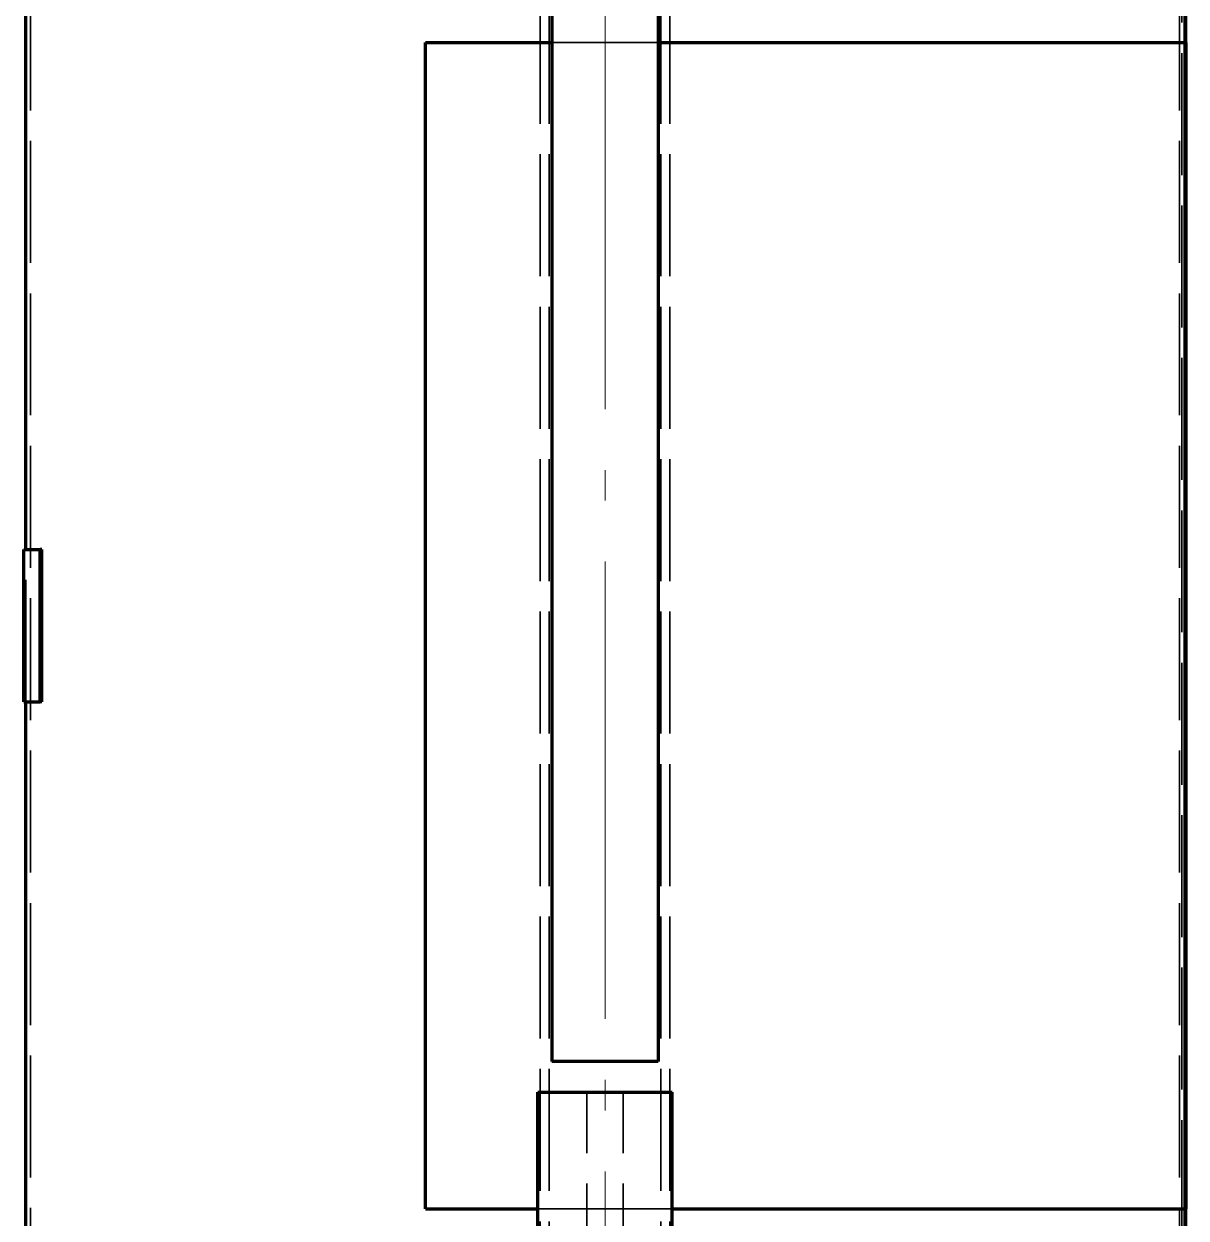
# Model space of a CAD drawing. Header units: millimetres. Extents: x 0 to 2208, y 0 to 420.
# Drawn here: x 169.77 to 207.89, y 157 to 196.17 of the extents above; entities that cross this region are included whole.
import ezdxf

# ---------------------------------------------------------------- set-up
doc = ezdxf.new("R2010")
doc.units = ezdxf.units.MM
doc.linetypes.add('IRAM-E-TRAZOS', pattern=[5, 4, -1])
doc.linetypes.add('IRAM-F-TRAZO-PUNTO', pattern=[20, 15, -2, 1, -2])
for name, color, linetype, lineweight in [('01-VISIBLE', 7, 'CONTINUOUS', 70), ('02-OCULTA', 4, 'IRAM-E-TRAZOS', 35), ('03-EJE', 1, 'IRAM-F-TRAZO-PUNTO', 18)]:
    doc.layers.add(name, color=color, linetype=linetype, lineweight=lineweight)

msp = doc.modelspace()

# ---------------------------------------------------------------- linework, layer by layer
at = {"layer": '01-VISIBLE'}
for p, q in [((187.087, 227.22), (187.087, 162.135)), ((190.567, 227.22), (190.567, 162.135)), ((169.827, 178.935), (169.827, 217.535)), ((207.875, 195.568), (207.875, 217.335)), ((182.937, 157.302), (182.937, 195.568)), ((207.887, 157.302), (207.887, 195.568)), ((169.767, 173.935), (169.767, 178.935)), ((170.299, 173.935), (170.299, 178.935)), ((170.357, 178.935), (170.299, 178.935)), ((170.357, 173.935), (170.357, 178.935)), ((169.827, 153.585), (169.827, 173.935)), ((170.357, 173.935), (170.299, 173.935)), ((186.627, 151.785), (186.627, 161.135)), ((191.027, 151.785), (191.027, 161.135)), ((207.875, 156.702), (207.875, 157.302))]:
    msp.add_line(p, q, dxfattribs=at)
for points in [[(182.937, 195.568), (183.038, 195.568), (183.14, 195.568), (183.241, 195.568), (183.342, 195.568), (183.443, 195.568), (183.544, 195.568), (183.646, 195.568), (183.747, 195.568), (183.848, 195.568), (183.949, 195.568), (184.051, 195.568), (184.152, 195.568), (184.253, 195.568), (184.354, 195.568), (184.455, 195.568), (184.557, 195.568), (184.658, 195.568), (184.759, 195.568), (184.86, 195.568), (184.961, 195.568), (185.063, 195.568), (185.164, 195.568), (185.265, 195.568), (185.366, 195.568), (185.468, 195.568), (185.569, 195.568), (185.67, 195.568), (185.771, 195.568), (185.872, 195.568), (185.974, 195.568), (186.075, 195.568), (186.176, 195.568), (186.277, 195.568), (186.378, 195.568), (186.48, 195.568), (186.581, 195.568), (186.682, 195.568), (186.783, 195.568), (186.885, 195.568), (186.986, 195.568), (187.087, 195.568)], [(190.567, 195.568), (190.667, 195.568), (190.767, 195.568), (190.867, 195.568), (190.967, 195.568), (191.068, 195.568), (191.168, 195.568), (191.268, 195.568), (191.368, 195.568), (191.468, 195.568), (191.568, 195.568), (191.668, 195.568), (191.768, 195.568), (191.869, 195.568), (191.969, 195.568), (192.069, 195.568), (192.169, 195.568), (192.269, 195.568), (192.369, 195.568), (192.469, 195.568), (192.569, 195.568), (192.669, 195.568), (192.77, 195.568), (192.87, 195.568), (192.97, 195.568), (193.07, 195.568), (193.17, 195.568), (193.27, 195.568), (193.37, 195.568), (193.47, 195.568), (193.57, 195.568), (193.671, 195.568), (193.771, 195.568), (193.871, 195.568), (193.971, 195.568), (194.071, 195.568), (194.171, 195.568), (194.271, 195.568), (194.371, 195.568), (194.472, 195.568), (194.572, 195.568), (194.672, 195.568), (194.772, 195.568), (194.872, 195.568), (194.972, 195.568), (195.072, 195.568), (195.172, 195.568), (195.272, 195.568), (195.373, 195.568), (195.473, 195.568), (195.573, 195.568), (195.673, 195.568), (195.773, 195.568), (195.873, 195.568), (195.973, 195.568), (196.073, 195.568), (196.173, 195.568), (196.274, 195.568), (196.374, 195.568), (196.474, 195.568), (196.574, 195.568), (196.674, 195.568), (196.774, 195.568), (196.874, 195.568), (196.974, 195.568), (197.075, 195.568), (197.175, 195.568), (197.275, 195.568), (197.375, 195.568), (197.475, 195.568), (197.575, 195.568), (197.675, 195.568), (197.775, 195.568), (197.875, 195.568), (197.976, 195.568), (198.076, 195.568), (198.176, 195.568), (198.276, 195.568), (198.376, 195.568), (198.476, 195.568), (198.576, 195.568), (198.676, 195.568), (198.776, 195.568), (198.877, 195.568), (198.977, 195.568), (199.077, 195.568), (199.177, 195.568), (199.277, 195.568), (199.377, 195.568), (199.477, 195.568), (199.577, 195.568), (199.678, 195.568), (199.778, 195.568), (199.878, 195.568), (199.978, 195.568), (200.078, 195.568), (200.178, 195.568), (200.278, 195.568), (200.378, 195.568), (200.478, 195.568), (200.579, 195.568), (200.679, 195.568), (200.779, 195.568), (200.879, 195.568), (200.979, 195.568), (201.079, 195.568), (201.179, 195.568), (201.279, 195.568), (201.379, 195.568), (201.48, 195.568), (201.58, 195.568), (201.68, 195.568), (201.78, 195.568), (201.88, 195.568), (201.98, 195.568), (202.08, 195.568), (202.18, 195.568), (202.281, 195.568), (202.381, 195.568), (202.481, 195.568), (202.581, 195.568), (202.681, 195.568), (202.781, 195.568), (202.881, 195.568), (202.981, 195.568), (203.081, 195.568), (203.182, 195.568), (203.282, 195.568), (203.382, 195.568), (203.482, 195.568), (203.582, 195.568), (203.682, 195.568), (203.782, 195.568), (203.882, 195.568), (203.982, 195.568), (204.083, 195.568), (204.183, 195.568), (204.283, 195.568), (204.383, 195.568), (204.483, 195.568), (204.583, 195.568), (204.683, 195.568), (204.783, 195.568), (204.884, 195.568), (204.984, 195.568), (205.084, 195.568), (205.184, 195.568), (205.284, 195.568), (205.384, 195.568), (205.484, 195.568), (205.584, 195.568), (205.684, 195.568), (205.785, 195.568), (205.885, 195.568), (205.985, 195.568), (206.085, 195.568), (206.185, 195.568), (206.285, 195.568), (206.385, 195.568), (206.485, 195.568), (206.585, 195.568), (206.686, 195.568), (206.786, 195.568), (206.886, 195.568), (206.986, 195.568), (207.086, 195.568), (207.186, 195.568), (207.286, 195.568), (207.386, 195.568), (207.487, 195.568), (207.587, 195.568), (207.687, 195.568), (207.787, 195.568), (207.887, 195.568)], [(169.767, 178.935), (169.856, 178.935), (169.944, 178.935), (170.033, 178.935), (170.122, 178.935), (170.21, 178.935), (170.299, 178.935)], [(169.767, 173.935), (169.856, 173.935), (169.944, 173.935), (170.033, 173.935), (170.122, 173.935), (170.21, 173.935), (170.299, 173.935)], [(190.567, 162.135), (190.465, 162.135), (190.362, 162.135), (190.26, 162.135), (190.158, 162.135), (190.055, 162.135), (189.953, 162.135), (189.851, 162.135), (189.748, 162.135), (189.646, 162.135), (189.543, 162.135), (189.441, 162.135), (189.339, 162.135), (189.236, 162.135), (189.134, 162.135), (189.032, 162.135), (188.929, 162.135), (188.827, 162.135), (188.725, 162.135), (188.622, 162.135), (188.52, 162.135), (188.418, 162.135), (188.315, 162.135), (188.213, 162.135), (188.111, 162.135), (188.008, 162.135), (187.906, 162.135), (187.803, 162.135), (187.701, 162.135), (187.599, 162.135), (187.496, 162.135), (187.394, 162.135), (187.292, 162.135), (187.189, 162.135), (187.087, 162.135)], [(186.627, 161.135), (186.727, 161.135), (186.827, 161.135), (186.927, 161.135), (187.027, 161.135), (187.127, 161.135), (187.227, 161.135), (187.327, 161.135), (187.427, 161.135), (187.527, 161.135), (187.627, 161.135), (187.727, 161.135), (187.827, 161.135), (187.927, 161.135), (188.027, 161.135), (188.127, 161.135), (188.227, 161.135), (188.327, 161.135), (188.427, 161.135), (188.527, 161.135), (188.627, 161.135), (188.727, 161.135), (188.827, 161.135), (188.927, 161.135), (189.027, 161.135), (189.127, 161.135), (189.227, 161.135), (189.327, 161.135), (189.427, 161.135), (189.527, 161.135), (189.627, 161.135), (189.727, 161.135), (189.827, 161.135), (189.927, 161.135), (190.027, 161.135), (190.127, 161.135), (190.227, 161.135), (190.327, 161.135), (190.427, 161.135), (190.527, 161.135), (190.627, 161.135), (190.727, 161.135), (190.827, 161.135), (190.927, 161.135), (191.027, 161.135)], [(182.937, 157.302), (183.04, 157.302), (183.142, 157.302), (183.245, 157.302), (183.347, 157.302), (183.45, 157.302), (183.552, 157.302), (183.655, 157.302), (183.757, 157.302), (183.86, 157.302), (183.962, 157.302), (184.065, 157.302), (184.167, 157.302), (184.27, 157.302), (184.372, 157.302), (184.475, 157.302), (184.577, 157.302), (184.68, 157.302), (184.782, 157.302), (184.885, 157.302), (184.987, 157.302), (185.09, 157.302), (185.192, 157.302), (185.295, 157.302), (185.397, 157.302), (185.5, 157.302), (185.602, 157.302), (185.705, 157.302), (185.807, 157.302), (185.91, 157.302), (186.012, 157.302), (186.115, 157.302), (186.217, 157.302), (186.32, 157.302), (186.422, 157.302), (186.525, 157.302), (186.627, 157.302)], [(191.027, 157.302), (191.127, 157.302), (191.228, 157.302), (191.328, 157.302), (191.428, 157.302), (191.529, 157.302), (191.629, 157.302), (191.73, 157.302), (191.83, 157.302), (191.93, 157.302), (192.031, 157.302), (192.131, 157.302), (192.231, 157.302), (192.332, 157.302), (192.432, 157.302), (192.532, 157.302), (192.633, 157.302), (192.733, 157.302), (192.833, 157.302), (192.934, 157.302), (193.034, 157.302), (193.135, 157.302), (193.235, 157.302), (193.335, 157.302), (193.436, 157.302), (193.536, 157.302), (193.636, 157.302), (193.737, 157.302), (193.837, 157.302), (193.937, 157.302), (194.038, 157.302), (194.138, 157.302), (194.238, 157.302), (194.339, 157.302), (194.439, 157.302), (194.54, 157.302), (194.64, 157.302), (194.74, 157.302), (194.841, 157.302), (194.941, 157.302), (195.041, 157.302), (195.142, 157.302), (195.242, 157.302), (195.342, 157.302), (195.443, 157.302), (195.543, 157.302), (195.643, 157.302), (195.744, 157.302), (195.844, 157.302), (195.945, 157.302), (196.045, 157.302), (196.145, 157.302), (196.246, 157.302), (196.346, 157.302), (196.446, 157.302), (196.547, 157.302), (196.647, 157.302), (196.747, 157.302), (196.848, 157.302), (196.948, 157.302), (197.048, 157.302), (197.149, 157.302), (197.249, 157.302), (197.35, 157.302), (197.45, 157.302), (197.55, 157.302), (197.651, 157.302), (197.751, 157.302), (197.851, 157.302), (197.952, 157.302), (198.052, 157.302), (198.152, 157.302), (198.253, 157.302), (198.353, 157.302), (198.453, 157.302), (198.554, 157.302), (198.654, 157.302), (198.755, 157.302), (198.855, 157.302), (198.955, 157.302), (199.056, 157.302), (199.156, 157.302), (199.256, 157.302), (199.357, 157.302), (199.457, 157.302), (199.557, 157.302), (199.658, 157.302), (199.758, 157.302), (199.858, 157.302), (199.959, 157.302), (200.059, 157.302), (200.16, 157.302), (200.26, 157.302), (200.36, 157.302), (200.461, 157.302), (200.561, 157.302), (200.661, 157.302), (200.762, 157.302), (200.862, 157.302), (200.962, 157.302), (201.063, 157.302), (201.163, 157.302), (201.263, 157.302), (201.364, 157.302), (201.464, 157.302), (201.565, 157.302), (201.665, 157.302), (201.765, 157.302), (201.866, 157.302), (201.966, 157.302), (202.066, 157.302), (202.167, 157.302), (202.267, 157.302), (202.367, 157.302), (202.468, 157.302), (202.568, 157.302), (202.668, 157.302), (202.769, 157.302), (202.869, 157.302), (202.97, 157.302), (203.07, 157.302), (203.17, 157.302), (203.271, 157.302), (203.371, 157.302), (203.471, 157.302), (203.572, 157.302), (203.672, 157.302), (203.772, 157.302), (203.873, 157.302), (203.973, 157.302), (204.073, 157.302), (204.174, 157.302), (204.274, 157.302), (204.375, 157.302), (204.475, 157.302), (204.575, 157.302), (204.676, 157.302), (204.776, 157.302), (204.876, 157.302), (204.977, 157.302), (205.077, 157.302), (205.177, 157.302), (205.278, 157.302), (205.378, 157.302), (205.478, 157.302), (205.579, 157.302), (205.679, 157.302), (205.779, 157.302), (205.88, 157.302), (205.98, 157.302), (206.081, 157.302), (206.181, 157.302), (206.281, 157.302), (206.382, 157.302), (206.482, 157.302), (206.582, 157.302), (206.683, 157.302), (206.783, 157.302), (206.883, 157.302), (206.984, 157.302), (207.084, 157.302), (207.184, 157.302), (207.285, 157.302), (207.385, 157.302), (207.486, 157.302), (207.586, 157.302), (207.686, 157.302), (207.787, 157.302), (207.887, 157.302)]]:
    msp.add_lwpolyline(points, dxfattribs=at)
at = {"layer": '02-OCULTA'}
for p, q in [((186.697, 127.895), (186.697, 230.99)), ((186.997, 127.895), (186.997, 230.99)), ((190.657, 127.895), (190.657, 230.99)), ((190.957, 127.895), (190.957, 230.99)), ((169.987, 123.335), (169.987, 217.535)), ((207.667, 123.335), (207.667, 217.535)), ((207.747, 126.217), (207.747, 217.335)), ((207.747, 126.217), (207.747, 217.335)), ((207.827, 123.535), (207.827, 217.335)), ((207.875, 123.535), (207.875, 217.335)), ((182.937, 157.302), (182.937, 195.568)), ((182.956, 195.568), (182.937, 195.568)), ((182.956, 195.568), (182.937, 195.568)), ((182.956, 157.302), (182.956, 195.568)), ((182.956, 157.302), (182.956, 195.568)), ((207.827, 157.302), (207.827, 195.568)), ((207.875, 157.302), (207.875, 195.568)), ((169.827, 173.935), (169.827, 178.935)), ((169.827, 173.935), (169.827, 178.935)), ((170.299, 173.935), (170.299, 178.935)), ((170.357, 178.935), (170.299, 178.935)), ((170.357, 173.935), (170.357, 178.935)), ((170.357, 173.935), (170.299, 173.935)), ((188.227, 144.135), (188.227, 161.135)), ((189.427, 144.135), (189.427, 161.135)), ((182.956, 157.302), (182.937, 157.302)), ((182.956, 157.302), (182.937, 157.302))]:
    msp.add_line(p, q, dxfattribs=at)
for points in [[(207.887, 195.568), (207.787, 195.568), (207.687, 195.568), (207.586, 195.568), (207.486, 195.568), (207.386, 195.568), (207.286, 195.568), (207.186, 195.568), (207.085, 195.568), (206.985, 195.568), (206.885, 195.568), (206.785, 195.568), (206.685, 195.568), (206.584, 195.568), (206.484, 195.568), (206.384, 195.568), (206.284, 195.568), (206.184, 195.568), (206.083, 195.568), (205.983, 195.568), (205.883, 195.568), (205.783, 195.568), (205.683, 195.568), (205.582, 195.568), (205.482, 195.568), (205.382, 195.568), (205.282, 195.568), (205.182, 195.568), (205.081, 195.568), (204.981, 195.568), (204.881, 195.568), (204.781, 195.568), (204.681, 195.568), (204.58, 195.568), (204.48, 195.568), (204.38, 195.568), (204.28, 195.568), (204.18, 195.568), (204.079, 195.568), (203.979, 195.568), (203.879, 195.568), (203.779, 195.568), (203.679, 195.568), (203.578, 195.568), (203.478, 195.568), (203.378, 195.568), (203.278, 195.568), (203.178, 195.568), (203.077, 195.568), (202.977, 195.568), (202.877, 195.568), (202.777, 195.568), (202.677, 195.568), (202.576, 195.568), (202.476, 195.568), (202.376, 195.568), (202.276, 195.568), (202.176, 195.568), (202.075, 195.568), (201.975, 195.568), (201.875, 195.568), (201.775, 195.568), (201.675, 195.568), (201.574, 195.568), (201.474, 195.568), (201.374, 195.568), (201.274, 195.568), (201.174, 195.568), (201.073, 195.568), (200.973, 195.568), (200.873, 195.568), (200.773, 195.568), (200.673, 195.568), (200.572, 195.568), (200.472, 195.568), (200.372, 195.568), (200.272, 195.568), (200.172, 195.568), (200.071, 195.568), (199.971, 195.568), (199.871, 195.568), (199.771, 195.568), (199.671, 195.568), (199.57, 195.568), (199.47, 195.568), (199.37, 195.568), (199.27, 195.568), (199.17, 195.568), (199.069, 195.568), (198.969, 195.568), (198.869, 195.568), (198.769, 195.568), (198.669, 195.568), (198.568, 195.568), (198.468, 195.568), (198.368, 195.568), (198.268, 195.568), (198.168, 195.568), (198.067, 195.568), (197.967, 195.568), (197.867, 195.568), (197.767, 195.568), (197.667, 195.568), (197.566, 195.568), (197.466, 195.568), (197.366, 195.568), (197.266, 195.568), (197.166, 195.568), (197.065, 195.568), (196.965, 195.568), (196.865, 195.568), (196.765, 195.568), (196.665, 195.568), (196.564, 195.568), (196.464, 195.568), (196.364, 195.568), (196.264, 195.568), (196.164, 195.568), (196.063, 195.568), (195.963, 195.568), (195.863, 195.568), (195.763, 195.568), (195.663, 195.568), (195.562, 195.568), (195.462, 195.568), (195.362, 195.568), (195.262, 195.568), (195.162, 195.568), (195.061, 195.568), (194.961, 195.568), (194.861, 195.568), (194.761, 195.568), (194.661, 195.568), (194.56, 195.568), (194.46, 195.568), (194.36, 195.568), (194.26, 195.568), (194.16, 195.568), (194.059, 195.568), (193.959, 195.568), (193.859, 195.568), (193.759, 195.568), (193.659, 195.568), (193.558, 195.568), (193.458, 195.568), (193.358, 195.568), (193.258, 195.568), (193.158, 195.568), (193.057, 195.568), (192.957, 195.568), (192.857, 195.568), (192.757, 195.568), (192.657, 195.568), (192.556, 195.568), (192.456, 195.568), (192.356, 195.568), (192.256, 195.568), (192.156, 195.568), (192.055, 195.568), (191.955, 195.568), (191.855, 195.568), (191.755, 195.568), (191.655, 195.568), (191.554, 195.568), (191.454, 195.568), (191.354, 195.568), (191.254, 195.568), (191.154, 195.568), (191.053, 195.568), (190.953, 195.568), (190.853, 195.568), (190.753, 195.568), (190.653, 195.568), (190.552, 195.568), (190.452, 195.568), (190.352, 195.568), (190.252, 195.568), (190.152, 195.568), (190.051, 195.568), (189.951, 195.568), (189.851, 195.568), (189.751, 195.568), (189.651, 195.568), (189.55, 195.568), (189.45, 195.568), (189.35, 195.568), (189.25, 195.568), (189.15, 195.568), (189.049, 195.568), (188.949, 195.568), (188.849, 195.568), (188.749, 195.568), (188.649, 195.568), (188.548, 195.568), (188.448, 195.568), (188.348, 195.568), (188.248, 195.568), (188.148, 195.568), (188.047, 195.568), (187.947, 195.568), (187.847, 195.568), (187.747, 195.568), (187.647, 195.568), (187.546, 195.568), (187.446, 195.568), (187.346, 195.568), (187.246, 195.568), (187.146, 195.568), (187.045, 195.568), (186.945, 195.568), (186.845, 195.568), (186.745, 195.568), (186.645, 195.568), (186.544, 195.568), (186.444, 195.568), (186.344, 195.568), (186.244, 195.568), (186.144, 195.568), (186.043, 195.568), (185.943, 195.568), (185.843, 195.568), (185.743, 195.568), (185.643, 195.568), (185.542, 195.568), (185.442, 195.568), (185.342, 195.568), (185.242, 195.568), (185.142, 195.568), (185.041, 195.568), (184.941, 195.568), (184.841, 195.568), (184.741, 195.568), (184.641, 195.568), (184.54, 195.568), (184.44, 195.568), (184.34, 195.568), (184.24, 195.568), (184.14, 195.568), (184.039, 195.568), (183.939, 195.568), (183.839, 195.568), (183.739, 195.568), (183.639, 195.568), (183.538, 195.568), (183.438, 195.568), (183.338, 195.568), (183.238, 195.568), (183.138, 195.568), (183.037, 195.568), (182.937, 195.568)], [(182.956, 195.568), (183.056, 195.568), (183.156, 195.568), (183.257, 195.568), (183.357, 195.568), (183.457, 195.568), (183.557, 195.568), (183.658, 195.568), (183.758, 195.568), (183.858, 195.568), (183.959, 195.568), (184.059, 195.568), (184.159, 195.568), (184.259, 195.568), (184.36, 195.568), (184.46, 195.568), (184.56, 195.568), (184.661, 195.568), (184.761, 195.568), (184.861, 195.568), (184.961, 195.568), (185.062, 195.568), (185.162, 195.568), (185.262, 195.568), (185.363, 195.568), (185.463, 195.568), (185.563, 195.568), (185.663, 195.568), (185.764, 195.568), (185.864, 195.568), (185.964, 195.568), (186.065, 195.568), (186.165, 195.568), (186.265, 195.568), (186.365, 195.568), (186.466, 195.568), (186.566, 195.568), (186.666, 195.568), (186.767, 195.568), (186.867, 195.568), (186.967, 195.568), (187.067, 195.568), (187.168, 195.568), (187.268, 195.568), (187.368, 195.568), (187.469, 195.568), (187.569, 195.568), (187.669, 195.568), (187.769, 195.568), (187.87, 195.568), (187.97, 195.568), (188.07, 195.568), (188.171, 195.568), (188.271, 195.568), (188.371, 195.568), (188.471, 195.568), (188.572, 195.568), (188.672, 195.568), (188.772, 195.568), (188.873, 195.568), (188.973, 195.568), (189.073, 195.568), (189.174, 195.568), (189.274, 195.568), (189.374, 195.568), (189.474, 195.568), (189.575, 195.568), (189.675, 195.568), (189.775, 195.568), (189.876, 195.568), (189.976, 195.568), (190.076, 195.568), (190.176, 195.568), (190.277, 195.568), (190.377, 195.568), (190.477, 195.568), (190.578, 195.568), (190.678, 195.568), (190.778, 195.568), (190.878, 195.568), (190.979, 195.568), (191.079, 195.568), (191.179, 195.568), (191.28, 195.568), (191.38, 195.568), (191.48, 195.568), (191.58, 195.568), (191.681, 195.568), (191.781, 195.568), (191.881, 195.568), (191.982, 195.568), (192.082, 195.568), (192.182, 195.568), (192.282, 195.568), (192.383, 195.568), (192.483, 195.568), (192.583, 195.568), (192.684, 195.568), (192.784, 195.568), (192.884, 195.568), (192.984, 195.568), (193.085, 195.568), (193.185, 195.568), (193.285, 195.568), (193.386, 195.568), (193.486, 195.568), (193.586, 195.568), (193.686, 195.568), (193.787, 195.568), (193.887, 195.568), (193.987, 195.568), (194.088, 195.568), (194.188, 195.568), (194.288, 195.568), (194.388, 195.568), (194.489, 195.568), (194.589, 195.568), (194.689, 195.568), (194.79, 195.568), (194.89, 195.568), (194.99, 195.568), (195.09, 195.568), (195.191, 195.568), (195.291, 195.568), (195.391, 195.568), (195.492, 195.568), (195.592, 195.568), (195.692, 195.568), (195.792, 195.568), (195.893, 195.568), (195.993, 195.568), (196.093, 195.568), (196.194, 195.568), (196.294, 195.568), (196.394, 195.568), (196.495, 195.568), (196.595, 195.568), (196.695, 195.568), (196.795, 195.568), (196.896, 195.568), (196.996, 195.568), (197.096, 195.568), (197.197, 195.568), (197.297, 195.568), (197.397, 195.568), (197.497, 195.568), (197.598, 195.568), (197.698, 195.568), (197.798, 195.568), (197.899, 195.568), (197.999, 195.568), (198.099, 195.568), (198.199, 195.568), (198.3, 195.568), (198.4, 195.568), (198.5, 195.568), (198.601, 195.568), (198.701, 195.568), (198.801, 195.568), (198.901, 195.568), (199.002, 195.568), (199.102, 195.568), (199.202, 195.568), (199.303, 195.568), (199.403, 195.568), (199.503, 195.568), (199.603, 195.568), (199.704, 195.568), (199.804, 195.568), (199.904, 195.568), (200.005, 195.568), (200.105, 195.568), (200.205, 195.568), (200.305, 195.568), (200.406, 195.568), (200.506, 195.568), (200.606, 195.568), (200.707, 195.568), (200.807, 195.568), (200.907, 195.568), (201.007, 195.568), (201.108, 195.568), (201.208, 195.568), (201.308, 195.568), (201.409, 195.568), (201.509, 195.568), (201.609, 195.568), (201.709, 195.568), (201.81, 195.568), (201.91, 195.568), (202.01, 195.568), (202.111, 195.568), (202.211, 195.568), (202.311, 195.568), (202.411, 195.568), (202.512, 195.568), (202.612, 195.568), (202.712, 195.568), (202.813, 195.568), (202.913, 195.568), (203.013, 195.568), (203.113, 195.568), (203.214, 195.568), (203.314, 195.568), (203.414, 195.568), (203.515, 195.568), (203.615, 195.568), (203.715, 195.568), (203.815, 195.568), (203.916, 195.568), (204.016, 195.568), (204.116, 195.568), (204.217, 195.568), (204.317, 195.568), (204.417, 195.568), (204.518, 195.568), (204.618, 195.568), (204.718, 195.568), (204.818, 195.568), (204.919, 195.568), (205.019, 195.568), (205.119, 195.568), (205.22, 195.568), (205.32, 195.568), (205.42, 195.568), (205.52, 195.568), (205.621, 195.568), (205.721, 195.568), (205.821, 195.568), (205.922, 195.568), (206.022, 195.568), (206.122, 195.568), (206.222, 195.568), (206.323, 195.568), (206.423, 195.568), (206.523, 195.568), (206.624, 195.568), (206.724, 195.568), (206.824, 195.568), (206.924, 195.568), (207.025, 195.568), (207.125, 195.568), (207.225, 195.568), (207.326, 195.568), (207.426, 195.568), (207.526, 195.568), (207.626, 195.568), (207.727, 195.568), (207.827, 195.568)], [(207.827, 195.568), (207.727, 195.568), (207.626, 195.568), (207.526, 195.568), (207.426, 195.568), (207.326, 195.568), (207.225, 195.568), (207.125, 195.568), (207.025, 195.568), (206.924, 195.568), (206.824, 195.568), (206.724, 195.568), (206.624, 195.568), (206.523, 195.568), (206.423, 195.568), (206.323, 195.568), (206.222, 195.568), (206.122, 195.568), (206.022, 195.568), (205.922, 195.568), (205.821, 195.568), (205.721, 195.568), (205.621, 195.568), (205.52, 195.568), (205.42, 195.568), (205.32, 195.568), (205.22, 195.568), (205.119, 195.568), (205.019, 195.568), (204.919, 195.568), (204.818, 195.568), (204.718, 195.568), (204.618, 195.568), (204.518, 195.568), (204.417, 195.568), (204.317, 195.568), (204.217, 195.568), (204.116, 195.568), (204.016, 195.568), (203.916, 195.568), (203.815, 195.568), (203.715, 195.568), (203.615, 195.568), (203.515, 195.568), (203.414, 195.568), (203.314, 195.568), (203.214, 195.568), (203.113, 195.568), (203.013, 195.568), (202.913, 195.568), (202.813, 195.568), (202.712, 195.568), (202.612, 195.568), (202.512, 195.568), (202.411, 195.568), (202.311, 195.568), (202.211, 195.568), (202.111, 195.568), (202.01, 195.568), (201.91, 195.568), (201.81, 195.568), (201.709, 195.568), (201.609, 195.568), (201.509, 195.568), (201.409, 195.568), (201.308, 195.568), (201.208, 195.568), (201.108, 195.568), (201.007, 195.568), (200.907, 195.568), (200.807, 195.568), (200.707, 195.568), (200.606, 195.568), (200.506, 195.568), (200.406, 195.568), (200.305, 195.568), (200.205, 195.568), (200.105, 195.568), (200.005, 195.568), (199.904, 195.568), (199.804, 195.568), (199.704, 195.568), (199.603, 195.568), (199.503, 195.568), (199.403, 195.568), (199.303, 195.568), (199.202, 195.568), (199.102, 195.568), (199.002, 195.568), (198.901, 195.568), (198.801, 195.568), (198.701, 195.568), (198.601, 195.568), (198.5, 195.568), (198.4, 195.568), (198.3, 195.568), (198.199, 195.568), (198.099, 195.568), (197.999, 195.568), (197.899, 195.568), (197.798, 195.568), (197.698, 195.568), (197.598, 195.568), (197.497, 195.568), (197.397, 195.568), (197.297, 195.568), (197.197, 195.568), (197.096, 195.568), (196.996, 195.568), (196.896, 195.568), (196.795, 195.568), (196.695, 195.568), (196.595, 195.568), (196.495, 195.568), (196.394, 195.568), (196.294, 195.568), (196.194, 195.568), (196.093, 195.568), (195.993, 195.568), (195.893, 195.568), (195.792, 195.568), (195.692, 195.568), (195.592, 195.568), (195.492, 195.568), (195.391, 195.568), (195.291, 195.568), (195.191, 195.568), (195.09, 195.568), (194.99, 195.568), (194.89, 195.568), (194.79, 195.568), (194.689, 195.568), (194.589, 195.568), (194.489, 195.568), (194.388, 195.568), (194.288, 195.568), (194.188, 195.568), (194.088, 195.568), (193.987, 195.568), (193.887, 195.568), (193.787, 195.568), (193.686, 195.568), (193.586, 195.568), (193.486, 195.568), (193.386, 195.568), (193.285, 195.568), (193.185, 195.568), (193.085, 195.568), (192.984, 195.568), (192.884, 195.568), (192.784, 195.568), (192.684, 195.568), (192.583, 195.568), (192.483, 195.568), (192.383, 195.568), (192.282, 195.568), (192.182, 195.568), (192.082, 195.568), (191.982, 195.568), (191.881, 195.568), (191.781, 195.568), (191.681, 195.568), (191.58, 195.568), (191.48, 195.568), (191.38, 195.568), (191.28, 195.568), (191.179, 195.568), (191.079, 195.568), (190.979, 195.568), (190.878, 195.568), (190.778, 195.568), (190.678, 195.568), (190.578, 195.568), (190.477, 195.568), (190.377, 195.568), (190.277, 195.568), (190.176, 195.568), (190.076, 195.568), (189.976, 195.568), (189.876, 195.568), (189.775, 195.568), (189.675, 195.568), (189.575, 195.568), (189.474, 195.568), (189.374, 195.568), (189.274, 195.568), (189.174, 195.568), (189.073, 195.568), (188.973, 195.568), (188.873, 195.568), (188.772, 195.568), (188.672, 195.568), (188.572, 195.568), (188.471, 195.568), (188.371, 195.568), (188.271, 195.568), (188.171, 195.568), (188.07, 195.568), (187.97, 195.568), (187.87, 195.568), (187.769, 195.568), (187.669, 195.568), (187.569, 195.568), (187.469, 195.568), (187.368, 195.568), (187.268, 195.568), (187.168, 195.568), (187.067, 195.568), (186.967, 195.568), (186.867, 195.568), (186.767, 195.568), (186.666, 195.568), (186.566, 195.568), (186.466, 195.568), (186.365, 195.568), (186.265, 195.568), (186.165, 195.568), (186.065, 195.568), (185.964, 195.568), (185.864, 195.568), (185.764, 195.568), (185.663, 195.568), (185.563, 195.568), (185.463, 195.568), (185.363, 195.568), (185.262, 195.568), (185.162, 195.568), (185.062, 195.568), (184.961, 195.568), (184.861, 195.568), (184.761, 195.568), (184.661, 195.568), (184.56, 195.568), (184.46, 195.568), (184.36, 195.568), (184.259, 195.568), (184.159, 195.568), (184.059, 195.568), (183.959, 195.568), (183.858, 195.568), (183.758, 195.568), (183.658, 195.568), (183.557, 195.568), (183.457, 195.568), (183.357, 195.568), (183.257, 195.568), (183.156, 195.568), (183.056, 195.568), (182.956, 195.568)], [(187.087, 195.568), (187.189, 195.568), (187.292, 195.568), (187.394, 195.568), (187.496, 195.568), (187.599, 195.568), (187.701, 195.568), (187.803, 195.568), (187.906, 195.568), (188.008, 195.568), (188.111, 195.568), (188.213, 195.568), (188.315, 195.568), (188.418, 195.568), (188.52, 195.568), (188.622, 195.568), (188.725, 195.568), (188.827, 195.568), (188.929, 195.568), (189.032, 195.568), (189.134, 195.568), (189.236, 195.568), (189.339, 195.568), (189.441, 195.568), (189.543, 195.568), (189.646, 195.568), (189.748, 195.568), (189.851, 195.568), (189.953, 195.568), (190.055, 195.568), (190.158, 195.568), (190.26, 195.568), (190.362, 195.568), (190.465, 195.568), (190.567, 195.568)], [(170.299, 178.935), (170.21, 178.935), (170.122, 178.935), (170.033, 178.935), (169.944, 178.935), (169.856, 178.935), (169.767, 178.935)], [(170.357, 178.935), (170.269, 178.935), (170.181, 178.935), (170.092, 178.935), (170.004, 178.935), (169.915, 178.935), (169.827, 178.935)], [(169.827, 178.935), (169.915, 178.935), (170.004, 178.935), (170.092, 178.935), (170.181, 178.935), (170.269, 178.935), (170.357, 178.935)], [(170.299, 173.935), (170.21, 173.935), (170.122, 173.935), (170.033, 173.935), (169.944, 173.935), (169.856, 173.935), (169.767, 173.935)], [(170.357, 173.935), (170.269, 173.935), (170.181, 173.935), (170.092, 173.935), (170.004, 173.935), (169.915, 173.935), (169.827, 173.935)], [(169.827, 173.935), (169.915, 173.935), (170.004, 173.935), (170.092, 173.935), (170.181, 173.935), (170.269, 173.935), (170.357, 173.935)], [(187.087, 162.135), (187.189, 162.135), (187.292, 162.135), (187.394, 162.135), (187.496, 162.135), (187.599, 162.135), (187.701, 162.135), (187.803, 162.135), (187.906, 162.135), (188.008, 162.135), (188.111, 162.135), (188.213, 162.135), (188.315, 162.135), (188.418, 162.135), (188.52, 162.135), (188.622, 162.135), (188.725, 162.135), (188.827, 162.135)], [(188.827, 162.135), (188.929, 162.135), (189.032, 162.135), (189.134, 162.135), (189.236, 162.135), (189.339, 162.135), (189.441, 162.135), (189.543, 162.135), (189.646, 162.135), (189.748, 162.135), (189.851, 162.135), (189.953, 162.135), (190.055, 162.135), (190.158, 162.135), (190.26, 162.135), (190.362, 162.135), (190.465, 162.135), (190.567, 162.135)], [(188.827, 161.135), (188.727, 161.135), (188.627, 161.135), (188.527, 161.135), (188.427, 161.135), (188.327, 161.135), (188.227, 161.135), (188.127, 161.135), (188.027, 161.135), (187.927, 161.135), (187.827, 161.135), (187.727, 161.135), (187.627, 161.135), (187.527, 161.135), (187.427, 161.135), (187.327, 161.135), (187.227, 161.135), (187.127, 161.135), (187.027, 161.135), (186.927, 161.135), (186.827, 161.135), (186.727, 161.135), (186.627, 161.135)], [(188.827, 161.135), (188.727, 161.135), (188.627, 161.135), (188.527, 161.135), (188.427, 161.135), (188.327, 161.135), (188.227, 161.135)], [(188.227, 161.135), (188.327, 161.135), (188.427, 161.135), (188.527, 161.135), (188.627, 161.135), (188.727, 161.135), (188.827, 161.135), (188.927, 161.135), (189.027, 161.135), (189.127, 161.135), (189.227, 161.135), (189.327, 161.135), (189.427, 161.135)], [(191.027, 161.135), (190.922, 161.135), (190.817, 161.135), (190.713, 161.135), (190.608, 161.135), (190.503, 161.135), (190.398, 161.135), (190.294, 161.135), (190.189, 161.135), (190.084, 161.135), (189.979, 161.135), (189.875, 161.135), (189.77, 161.135), (189.665, 161.135), (189.56, 161.135), (189.456, 161.135), (189.351, 161.135), (189.246, 161.135), (189.141, 161.135), (189.037, 161.135), (188.932, 161.135), (188.827, 161.135)], [(189.427, 161.135), (189.327, 161.135), (189.227, 161.135), (189.127, 161.135), (189.027, 161.135), (188.927, 161.135), (188.827, 161.135)], [(207.887, 157.302), (207.787, 157.302), (207.687, 157.302), (207.586, 157.302), (207.486, 157.302), (207.386, 157.302), (207.286, 157.302), (207.186, 157.302), (207.085, 157.302), (206.985, 157.302), (206.885, 157.302), (206.785, 157.302), (206.685, 157.302), (206.584, 157.302), (206.484, 157.302), (206.384, 157.302), (206.284, 157.302), (206.184, 157.302), (206.083, 157.302), (205.983, 157.302), (205.883, 157.302), (205.783, 157.302), (205.683, 157.302), (205.582, 157.302), (205.482, 157.302), (205.382, 157.302), (205.282, 157.302), (205.182, 157.302), (205.081, 157.302), (204.981, 157.302), (204.881, 157.302), (204.781, 157.302), (204.681, 157.302), (204.58, 157.302), (204.48, 157.302), (204.38, 157.302), (204.28, 157.302), (204.18, 157.302), (204.079, 157.302), (203.979, 157.302), (203.879, 157.302), (203.779, 157.302), (203.679, 157.302), (203.578, 157.302), (203.478, 157.302), (203.378, 157.302), (203.278, 157.302), (203.178, 157.302), (203.077, 157.302), (202.977, 157.302), (202.877, 157.302), (202.777, 157.302), (202.677, 157.302), (202.576, 157.302), (202.476, 157.302), (202.376, 157.302), (202.276, 157.302), (202.176, 157.302), (202.075, 157.302), (201.975, 157.302), (201.875, 157.302), (201.775, 157.302), (201.675, 157.302), (201.574, 157.302), (201.474, 157.302), (201.374, 157.302), (201.274, 157.302), (201.174, 157.302), (201.073, 157.302), (200.973, 157.302), (200.873, 157.302), (200.773, 157.302), (200.673, 157.302), (200.572, 157.302), (200.472, 157.302), (200.372, 157.302), (200.272, 157.302), (200.172, 157.302), (200.071, 157.302), (199.971, 157.302), (199.871, 157.302), (199.771, 157.302), (199.671, 157.302), (199.57, 157.302), (199.47, 157.302), (199.37, 157.302), (199.27, 157.302), (199.17, 157.302), (199.069, 157.302), (198.969, 157.302), (198.869, 157.302), (198.769, 157.302), (198.669, 157.302), (198.568, 157.302), (198.468, 157.302), (198.368, 157.302), (198.268, 157.302), (198.168, 157.302), (198.067, 157.302), (197.967, 157.302), (197.867, 157.302), (197.767, 157.302), (197.667, 157.302), (197.566, 157.302), (197.466, 157.302), (197.366, 157.302), (197.266, 157.302), (197.166, 157.302), (197.065, 157.302), (196.965, 157.302), (196.865, 157.302), (196.765, 157.302), (196.665, 157.302), (196.564, 157.302), (196.464, 157.302), (196.364, 157.302), (196.264, 157.302), (196.164, 157.302), (196.063, 157.302), (195.963, 157.302), (195.863, 157.302), (195.763, 157.302), (195.663, 157.302), (195.562, 157.302), (195.462, 157.302), (195.362, 157.302), (195.262, 157.302), (195.162, 157.302), (195.061, 157.302), (194.961, 157.302), (194.861, 157.302), (194.761, 157.302), (194.661, 157.302), (194.56, 157.302), (194.46, 157.302), (194.36, 157.302), (194.26, 157.302), (194.16, 157.302), (194.059, 157.302), (193.959, 157.302), (193.859, 157.302), (193.759, 157.302), (193.659, 157.302), (193.558, 157.302), (193.458, 157.302), (193.358, 157.302), (193.258, 157.302), (193.158, 157.302), (193.057, 157.302), (192.957, 157.302), (192.857, 157.302), (192.757, 157.302), (192.657, 157.302), (192.556, 157.302), (192.456, 157.302), (192.356, 157.302), (192.256, 157.302), (192.156, 157.302), (192.055, 157.302), (191.955, 157.302), (191.855, 157.302), (191.755, 157.302), (191.655, 157.302), (191.554, 157.302), (191.454, 157.302), (191.354, 157.302), (191.254, 157.302), (191.154, 157.302), (191.053, 157.302), (190.953, 157.302), (190.853, 157.302), (190.753, 157.302), (190.653, 157.302), (190.552, 157.302), (190.452, 157.302), (190.352, 157.302), (190.252, 157.302), (190.152, 157.302), (190.051, 157.302), (189.951, 157.302), (189.851, 157.302), (189.751, 157.302), (189.651, 157.302), (189.55, 157.302), (189.45, 157.302), (189.35, 157.302), (189.25, 157.302), (189.15, 157.302), (189.049, 157.302), (188.949, 157.302), (188.849, 157.302), (188.749, 157.302), (188.649, 157.302), (188.548, 157.302), (188.448, 157.302), (188.348, 157.302), (188.248, 157.302), (188.148, 157.302), (188.047, 157.302), (187.947, 157.302), (187.847, 157.302), (187.747, 157.302), (187.647, 157.302), (187.546, 157.302), (187.446, 157.302), (187.346, 157.302), (187.246, 157.302), (187.146, 157.302), (187.045, 157.302), (186.945, 157.302), (186.845, 157.302), (186.745, 157.302), (186.645, 157.302), (186.544, 157.302), (186.444, 157.302), (186.344, 157.302), (186.244, 157.302), (186.144, 157.302), (186.043, 157.302), (185.943, 157.302), (185.843, 157.302), (185.743, 157.302), (185.643, 157.302), (185.542, 157.302), (185.442, 157.302), (185.342, 157.302), (185.242, 157.302), (185.142, 157.302), (185.041, 157.302), (184.941, 157.302), (184.841, 157.302), (184.741, 157.302), (184.641, 157.302), (184.54, 157.302), (184.44, 157.302), (184.34, 157.302), (184.24, 157.302), (184.14, 157.302), (184.039, 157.302), (183.939, 157.302), (183.839, 157.302), (183.739, 157.302), (183.639, 157.302), (183.538, 157.302), (183.438, 157.302), (183.338, 157.302), (183.238, 157.302), (183.138, 157.302), (183.037, 157.302), (182.937, 157.302)], [(182.956, 157.302), (183.056, 157.302), (183.156, 157.302), (183.257, 157.302), (183.357, 157.302), (183.457, 157.302), (183.557, 157.302), (183.658, 157.302), (183.758, 157.302), (183.858, 157.302), (183.959, 157.302), (184.059, 157.302), (184.159, 157.302), (184.259, 157.302), (184.36, 157.302), (184.46, 157.302), (184.56, 157.302), (184.661, 157.302), (184.761, 157.302), (184.861, 157.302), (184.961, 157.302), (185.062, 157.302), (185.162, 157.302), (185.262, 157.302), (185.363, 157.302), (185.463, 157.302), (185.563, 157.302), (185.663, 157.302), (185.764, 157.302), (185.864, 157.302), (185.964, 157.302), (186.065, 157.302), (186.165, 157.302), (186.265, 157.302), (186.365, 157.302), (186.466, 157.302), (186.566, 157.302), (186.666, 157.302), (186.767, 157.302), (186.867, 157.302), (186.967, 157.302), (187.067, 157.302), (187.168, 157.302), (187.268, 157.302), (187.368, 157.302), (187.469, 157.302), (187.569, 157.302), (187.669, 157.302), (187.769, 157.302), (187.87, 157.302), (187.97, 157.302), (188.07, 157.302), (188.171, 157.302), (188.271, 157.302), (188.371, 157.302), (188.471, 157.302), (188.572, 157.302), (188.672, 157.302), (188.772, 157.302), (188.873, 157.302), (188.973, 157.302), (189.073, 157.302), (189.174, 157.302), (189.274, 157.302), (189.374, 157.302), (189.474, 157.302), (189.575, 157.302), (189.675, 157.302), (189.775, 157.302), (189.876, 157.302), (189.976, 157.302), (190.076, 157.302), (190.176, 157.302), (190.277, 157.302), (190.377, 157.302), (190.477, 157.302), (190.578, 157.302), (190.678, 157.302), (190.778, 157.302), (190.878, 157.302), (190.979, 157.302), (191.079, 157.302), (191.179, 157.302), (191.28, 157.302), (191.38, 157.302), (191.48, 157.302), (191.58, 157.302), (191.681, 157.302), (191.781, 157.302), (191.881, 157.302), (191.982, 157.302), (192.082, 157.302), (192.182, 157.302), (192.282, 157.302), (192.383, 157.302), (192.483, 157.302), (192.583, 157.302), (192.684, 157.302), (192.784, 157.302), (192.884, 157.302), (192.984, 157.302), (193.085, 157.302), (193.185, 157.302), (193.285, 157.302), (193.386, 157.302), (193.486, 157.302), (193.586, 157.302), (193.686, 157.302), (193.787, 157.302), (193.887, 157.302), (193.987, 157.302), (194.088, 157.302), (194.188, 157.302), (194.288, 157.302), (194.388, 157.302), (194.489, 157.302), (194.589, 157.302), (194.689, 157.302), (194.79, 157.302), (194.89, 157.302), (194.99, 157.302), (195.09, 157.302), (195.191, 157.302), (195.291, 157.302), (195.391, 157.302), (195.492, 157.302), (195.592, 157.302), (195.692, 157.302), (195.792, 157.302), (195.893, 157.302), (195.993, 157.302), (196.093, 157.302), (196.194, 157.302), (196.294, 157.302), (196.394, 157.302), (196.495, 157.302), (196.595, 157.302), (196.695, 157.302), (196.795, 157.302), (196.896, 157.302), (196.996, 157.302), (197.096, 157.302), (197.197, 157.302), (197.297, 157.302), (197.397, 157.302), (197.497, 157.302), (197.598, 157.302), (197.698, 157.302), (197.798, 157.302), (197.899, 157.302), (197.999, 157.302), (198.099, 157.302), (198.199, 157.302), (198.3, 157.302), (198.4, 157.302), (198.5, 157.302), (198.601, 157.302), (198.701, 157.302), (198.801, 157.302), (198.901, 157.302), (199.002, 157.302), (199.102, 157.302), (199.202, 157.302), (199.303, 157.302), (199.403, 157.302), (199.503, 157.302), (199.603, 157.302), (199.704, 157.302), (199.804, 157.302), (199.904, 157.302), (200.005, 157.302), (200.105, 157.302), (200.205, 157.302), (200.305, 157.302), (200.406, 157.302), (200.506, 157.302), (200.606, 157.302), (200.707, 157.302), (200.807, 157.302), (200.907, 157.302), (201.007, 157.302), (201.108, 157.302), (201.208, 157.302), (201.308, 157.302), (201.409, 157.302), (201.509, 157.302), (201.609, 157.302), (201.709, 157.302), (201.81, 157.302), (201.91, 157.302), (202.01, 157.302), (202.111, 157.302), (202.211, 157.302), (202.311, 157.302), (202.411, 157.302), (202.512, 157.302), (202.612, 157.302), (202.712, 157.302), (202.813, 157.302), (202.913, 157.302), (203.013, 157.302), (203.113, 157.302), (203.214, 157.302), (203.314, 157.302), (203.414, 157.302), (203.515, 157.302), (203.615, 157.302), (203.715, 157.302), (203.815, 157.302), (203.916, 157.302), (204.016, 157.302), (204.116, 157.302), (204.217, 157.302), (204.317, 157.302), (204.417, 157.302), (204.518, 157.302), (204.618, 157.302), (204.718, 157.302), (204.818, 157.302), (204.919, 157.302), (205.019, 157.302), (205.119, 157.302), (205.22, 157.302), (205.32, 157.302), (205.42, 157.302), (205.52, 157.302), (205.621, 157.302), (205.721, 157.302), (205.821, 157.302), (205.922, 157.302), (206.022, 157.302), (206.122, 157.302), (206.222, 157.302), (206.323, 157.302), (206.423, 157.302), (206.523, 157.302), (206.624, 157.302), (206.724, 157.302), (206.824, 157.302), (206.924, 157.302), (207.025, 157.302), (207.125, 157.302), (207.225, 157.302), (207.326, 157.302), (207.426, 157.302), (207.526, 157.302), (207.626, 157.302), (207.727, 157.302), (207.827, 157.302)], [(207.827, 157.302), (207.727, 157.302), (207.626, 157.302), (207.526, 157.302), (207.426, 157.302), (207.326, 157.302), (207.225, 157.302), (207.125, 157.302), (207.025, 157.302), (206.924, 157.302), (206.824, 157.302), (206.724, 157.302), (206.624, 157.302), (206.523, 157.302), (206.423, 157.302), (206.323, 157.302), (206.222, 157.302), (206.122, 157.302), (206.022, 157.302), (205.922, 157.302), (205.821, 157.302), (205.721, 157.302), (205.621, 157.302), (205.52, 157.302), (205.42, 157.302), (205.32, 157.302), (205.22, 157.302), (205.119, 157.302), (205.019, 157.302), (204.919, 157.302), (204.818, 157.302), (204.718, 157.302), (204.618, 157.302), (204.518, 157.302), (204.417, 157.302), (204.317, 157.302), (204.217, 157.302), (204.116, 157.302), (204.016, 157.302), (203.916, 157.302), (203.815, 157.302), (203.715, 157.302), (203.615, 157.302), (203.515, 157.302), (203.414, 157.302), (203.314, 157.302), (203.214, 157.302), (203.113, 157.302), (203.013, 157.302), (202.913, 157.302), (202.813, 157.302), (202.712, 157.302), (202.612, 157.302), (202.512, 157.302), (202.411, 157.302), (202.311, 157.302), (202.211, 157.302), (202.111, 157.302), (202.01, 157.302), (201.91, 157.302), (201.81, 157.302), (201.709, 157.302), (201.609, 157.302), (201.509, 157.302), (201.409, 157.302), (201.308, 157.302), (201.208, 157.302), (201.108, 157.302), (201.007, 157.302), (200.907, 157.302), (200.807, 157.302), (200.707, 157.302), (200.606, 157.302), (200.506, 157.302), (200.406, 157.302), (200.305, 157.302), (200.205, 157.302), (200.105, 157.302), (200.005, 157.302), (199.904, 157.302), (199.804, 157.302), (199.704, 157.302), (199.603, 157.302), (199.503, 157.302), (199.403, 157.302), (199.303, 157.302), (199.202, 157.302), (199.102, 157.302), (199.002, 157.302), (198.901, 157.302), (198.801, 157.302), (198.701, 157.302), (198.601, 157.302), (198.5, 157.302), (198.4, 157.302), (198.3, 157.302), (198.199, 157.302), (198.099, 157.302), (197.999, 157.302), (197.899, 157.302), (197.798, 157.302), (197.698, 157.302), (197.598, 157.302), (197.497, 157.302), (197.397, 157.302), (197.297, 157.302), (197.197, 157.302), (197.096, 157.302), (196.996, 157.302), (196.896, 157.302), (196.795, 157.302), (196.695, 157.302), (196.595, 157.302), (196.495, 157.302), (196.394, 157.302), (196.294, 157.302), (196.194, 157.302), (196.093, 157.302), (195.993, 157.302), (195.893, 157.302), (195.792, 157.302), (195.692, 157.302), (195.592, 157.302), (195.492, 157.302), (195.391, 157.302), (195.291, 157.302), (195.191, 157.302), (195.09, 157.302), (194.99, 157.302), (194.89, 157.302), (194.79, 157.302), (194.689, 157.302), (194.589, 157.302), (194.489, 157.302), (194.388, 157.302), (194.288, 157.302), (194.188, 157.302), (194.088, 157.302), (193.987, 157.302), (193.887, 157.302), (193.787, 157.302), (193.686, 157.302), (193.586, 157.302), (193.486, 157.302), (193.386, 157.302), (193.285, 157.302), (193.185, 157.302), (193.085, 157.302), (192.984, 157.302), (192.884, 157.302), (192.784, 157.302), (192.684, 157.302), (192.583, 157.302), (192.483, 157.302), (192.383, 157.302), (192.282, 157.302), (192.182, 157.302), (192.082, 157.302), (191.982, 157.302), (191.881, 157.302), (191.781, 157.302), (191.681, 157.302), (191.58, 157.302), (191.48, 157.302), (191.38, 157.302), (191.28, 157.302), (191.179, 157.302), (191.079, 157.302), (190.979, 157.302), (190.878, 157.302), (190.778, 157.302), (190.678, 157.302), (190.578, 157.302), (190.477, 157.302), (190.377, 157.302), (190.277, 157.302), (190.176, 157.302), (190.076, 157.302), (189.976, 157.302), (189.876, 157.302), (189.775, 157.302), (189.675, 157.302), (189.575, 157.302), (189.474, 157.302), (189.374, 157.302), (189.274, 157.302), (189.174, 157.302), (189.073, 157.302), (188.973, 157.302), (188.873, 157.302), (188.772, 157.302), (188.672, 157.302), (188.572, 157.302), (188.471, 157.302), (188.371, 157.302), (188.271, 157.302), (188.171, 157.302), (188.07, 157.302), (187.97, 157.302), (187.87, 157.302), (187.769, 157.302), (187.669, 157.302), (187.569, 157.302), (187.469, 157.302), (187.368, 157.302), (187.268, 157.302), (187.168, 157.302), (187.067, 157.302), (186.967, 157.302), (186.867, 157.302), (186.767, 157.302), (186.666, 157.302), (186.566, 157.302), (186.466, 157.302), (186.365, 157.302), (186.265, 157.302), (186.165, 157.302), (186.065, 157.302), (185.964, 157.302), (185.864, 157.302), (185.764, 157.302), (185.663, 157.302), (185.563, 157.302), (185.463, 157.302), (185.363, 157.302), (185.262, 157.302), (185.162, 157.302), (185.062, 157.302), (184.961, 157.302), (184.861, 157.302), (184.761, 157.302), (184.661, 157.302), (184.56, 157.302), (184.46, 157.302), (184.36, 157.302), (184.259, 157.302), (184.159, 157.302), (184.059, 157.302), (183.959, 157.302), (183.858, 157.302), (183.758, 157.302), (183.658, 157.302), (183.557, 157.302), (183.457, 157.302), (183.357, 157.302), (183.257, 157.302), (183.156, 157.302), (183.056, 157.302), (182.956, 157.302)], [(186.627, 157.302), (186.729, 157.302), (186.832, 157.302), (186.934, 157.302), (187.036, 157.302), (187.139, 157.302), (187.241, 157.302), (187.343, 157.302), (187.446, 157.302), (187.548, 157.302), (187.65, 157.302), (187.753, 157.302), (187.855, 157.302), (187.957, 157.302), (188.06, 157.302), (188.162, 157.302), (188.264, 157.302), (188.367, 157.302), (188.469, 157.302), (188.571, 157.302), (188.674, 157.302), (188.776, 157.302), (188.878, 157.302), (188.98, 157.302), (189.083, 157.302), (189.185, 157.302), (189.287, 157.302), (189.39, 157.302), (189.492, 157.302), (189.594, 157.302), (189.697, 157.302), (189.799, 157.302), (189.901, 157.302), (190.004, 157.302), (190.106, 157.302), (190.208, 157.302), (190.311, 157.302), (190.413, 157.302), (190.515, 157.302), (190.618, 157.302), (190.72, 157.302), (190.822, 157.302), (190.925, 157.302), (191.027, 157.302)]]:
    msp.add_lwpolyline(points, dxfattribs=at)
at = {"layer": '03-EJE'}
msp.add_line((188.827, 123.535), (188.827, 242.792), dxfattribs=at)

doc.saveas('drawing.dxf')
